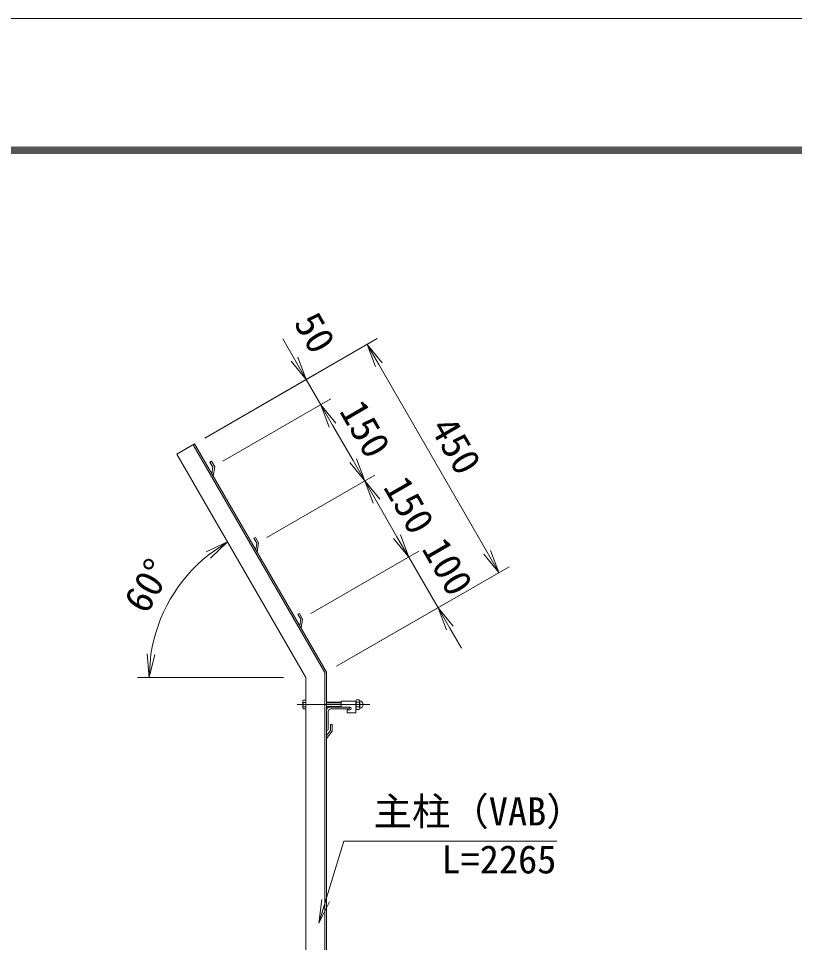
# Model space of a CAD drawing. Units: millimetres, scale not verified. Extents: x -4200 to 4200, y -2970 to 2970.
# Drawn here: x -298 to 1027, y 1392 to 2970 of the extents above; entities that cross this region are included whole.
import ezdxf
from ezdxf.enums import TextEntityAlignment as Align

# ---------------------------------------------------------------- set-up
doc = ezdxf.new("R2010")
doc.units = ezdxf.units.MM
doc.header["$LTSCALE"] = 20
doc.linetypes.add('USER1', pattern=[50.8, 31.75, -6.35, 6.35, -6.35])
for name, color, linetype, lineweight in [('0-0_D-STR1', 1, 'Continuous', 18), ('0-1_D-BMK', 2, 'USER1', 13), ('0-2_D-STR-DIM', 7, 'Continuous', 9), ('0-3_D-STR3', 3, 'Continuous', 13), ('0-7_D-STR-TXT', 7, 'Continuous', 9), ('0-8_0', 7, 'Continuous', 9), ('0-B_D-TTL', 7, 'Continuous', 9)]:
    doc.layers.add(name, color=color, linetype=linetype, lineweight=lineweight)
doc.styles.add('ＭＳ ゴシック', font='')
doc.styles.get('ＭＳ ゴシック').set_extended_font_data('MS Gothic')

# ---------------------------------------------------------------- blocks, each defined once
blk = doc.blocks.new('_Open')
at = {"layer": '0-8_0'}
blk.add_line((-20, 3.33), (0, 0), dxfattribs=at)
blk.add_lwpolyline([(-20, -3.33), (0, 0), (-20, 0)], dxfattribs=at)

msp = doc.modelspace()

# ---------------------------------------------------------------- linework, layer by layer
at = {"layer": '0-0_D-STR1'}
for p, q in [((-27.49, 2226.13), (2.82, 2243.63)), ((0.22, 2242.13), (224.82, 1853.11)), ((2.82, 2243.63), (227.82, 1853.92)), ((192.82, 1844.54), (-27.49, 2226.13)), ((28.94, 2212.38), (31.54, 2213.88)), ((28.94, 2212.38), (33.88, 2203.83)), ((31.54, 2213.88), (37.04, 2204.36)), ((37.04, 2204.36), (34.63, 2188.53)), ((103.94, 2082.48), (106.54, 2083.98)), ((106.54, 2083.98), (112.04, 2074.45)), ((112.04, 2074.45), (109.63, 2058.63)), ((107.35, 2062.59), (109.63, 2058.63)), ((178.94, 1952.57), (181.54, 1954.07)), ((178.94, 1952.57), (183.88, 1944.02)), ((181.54, 1954.07), (187.04, 1944.55)), ((183.88, 1944.02), (182.35, 1932.68)), ((187.04, 1944.55), (184.63, 1928.72)), ((182.35, 1932.68), (184.63, 1928.72)), ((224.82, 38.92), (224.82, 1853.11)), ((227.82, 38.92), (227.82, 1853.92)), ((192.82, 38.92), (192.82, 1844.54)), ((227.82, 1788.92), (227.82, 1753.92)), ((230.82, 1786.42), (230.82, 1755.92)), ((267.82, 1793.92), (232.82, 1793.92)), ((265.82, 1790.92), (235.32, 1790.92)), ((267.82, 1792.92), (267.82, 1793.92)), ((234.82, 1754.42), (227.82, 1745.37)), ((228.82, 1753.92), (227.82, 1753.92)), ((237.82, 1753.3), (227.82, 1740.8)), ((234.82, 1764.3), (237.82, 1764.3)), ((234.82, 1764.3), (234.82, 1754.42)), ((237.82, 1764.3), (237.82, 1753.3)), ((227.82, 1745.37), (227.82, 1740.8))]:
    msp.add_line(p, q, dxfattribs=at)
for points in [[(33.88, 2203.83), (32.35, 2192.49), (34.63, 2188.53)], [(103.94, 2082.48), (108.88, 2073.92), (107.35, 2062.59)]]:
    msp.add_lwpolyline(points, dxfattribs=at)
for centre, radius, start, end in [((232.82, 1788.92), 5, 90, 180), ((235.32, 1786.42), 4.5, 90, 180), ((265.82, 1792.92), 2, 270, 0), ((228.82, 1755.92), 2, 270, 0)]:
    msp.add_arc(centre, radius, start, end, dxfattribs=at)
at = {"layer": '0-1_D-BMK'}
msp.add_line((302.05, 1798.42), (177.82, 1798.42), dxfattribs=at)
at = {"layer": '0-2_D-STR-DIM'}
for p, q in [((20.14, 2253.63), (314.48, 2423.56)), ((173.23, 2388.2), (153.23, 2422.85)), ((317.16, 2378.92), (502.16, 2058.49)), ((20.14, 2253.63), (210.55, 2363.56)), ((193.23, 2353.56), (218.23, 2310.26)), ((51.2, 2213.83), (235.55, 2320.26)), ((51.2, 2213.83), (235.55, 2320.26)), ((238.23, 2275.62), (273.23, 2215)), ((238.23, 2275.62), (258.23, 2240.98)), ((126.2, 2083.92), (310.55, 2190.36)), ((126.2, 2083.92), (310.55, 2190.36)), ((313.23, 2145.72), (348.23, 2085.1)), ((348.23, 2085.1), (328.23, 2119.74)), ((129.7, 1953.87), (49.05, 2093.56)), ((201.2, 1954.02), (385.55, 2060.45)), ((201.2, 1954.02), (385.55, 2060.45)), ((368.23, 2050.45), (418.23, 1963.85)), ((245.14, 1863.92), (539.48, 2033.85)), ((245.14, 1863.92), (435.55, 1973.85)), ((438.23, 1929.21), (458.23, 1894.57)), ((154.7, 1844.54), (-94.73, 1844.54))]:
    msp.add_line(p, q, dxfattribs=at)
msp.add_arc((192.82, 1844.54), 267.55, 128.57404, 171.42596, dxfattribs=at)
at = {"layer": '0-3_D-STR3'}
for p, q in [((187.52, 1804.72), (188.22, 1805.92)), ((187.52, 1804.72), (187.52, 1792.12)), ((192.82, 1805.92), (188.22, 1805.92)), ((192.82, 1802.17), (188.22, 1802.17)), ((192.82, 1805.92), (192.82, 1790.91)), ((227.82, 1802.42), (253.07, 1802.42)), ((227.82, 1801.67), (253.07, 1801.67)), ((253.07, 1804.42), (253.07, 1793.92)), ((278.07, 1804.42), (253.07, 1804.42)), ((278.07, 1804.65), (278.07, 1792.31)), ((278.07, 1804.65), (278.07, 1792.31)), ((278.07, 1804.42), (278.07, 1784.42)), ((279.07, 1806.52), (283.57, 1806.52)), ((283.57, 1802.47), (279.07, 1802.47)), ((284.57, 1804.65), (284.57, 1792.31)), ((284.57, 1804.65), (284.57, 1792.31)), ((187.52, 1792.12), (188.22, 1790.91)), ((192.82, 1794.66), (188.22, 1794.66)), ((192.82, 1790.91), (188.22, 1790.91)), ((227.82, 1795.17), (253.07, 1795.17)), ((227.82, 1794.42), (253.07, 1794.42)), ((267.82, 1793.92), (253.07, 1793.92)), ((263.07, 1789.42), (263.07, 1784.42)), ((267.82, 1789.42), (263.07, 1789.42)), ((278.07, 1784.42), (263.07, 1784.42)), ((283.57, 1794.37), (279.07, 1794.37)), ((279.07, 1790.32), (283.57, 1790.32))]:
    msp.add_line(p, q, dxfattribs=at)
for centre, radius, start, end in [((190.96, 1804.05), 3.32, 145.61585, 214.38415), ((200.06, 1798.42), 12.42, 162.4121, 197.5879), ((280.61, 1804.49), 2.54, 127.21089, 232.78911), ((286.77, 1798.42), 8.7, 152.26063, 207.73937), ((282.03, 1804.49), 2.54, 307.21089, 52.78911), ((275.87, 1798.42), 8.7, 332.26063, 27.73937), ((284.94, 1805.36), 0.5, 189.83916, 262.83194), ((284.07, 1798.42), 6.5, 277.16806, 82.83194), ((190.96, 1792.79), 3.32, 145.61585, 214.38415), ((267.82, 1791.67), 2.25, 270, 90), ((280.62, 1792.34), 2.55, 127.42505, 232.57495), ((282.02, 1792.34), 2.55, 307.42505, 52.57495), ((284.94, 1791.47), 0.5, 97.16806, 163.42019)]:
    msp.add_arc(centre, radius, start, end, dxfattribs=at)
at = {"layer": '0-7_D-STR-TXT'}
msp.add_lwpolyline([(621.1, 1565.03), (257.24, 1565.03), (215.54, 1427.37)], dxfattribs=at)
at = {"layer": '0-B_D-TTL', "color": 2, "lineweight": 18}
msp.add_lwpolyline([(-4200, 2970), (4200, 2970), (4200, -2970), (-4200, -2970)], close=True, dxfattribs=at)
at = {"layer": '0-B_D-TTL'}
for points in [[(-3930, 2750), (3930, 2750), (3930, -2750), (-3930, -2750)], [(-3927.5, 2747.5), (3927.5, 2747.5), (3927.5, -2747.5), (-3927.5, -2747.5)], [(-3925, 2745), (3925, 2745), (3925, -2745), (-3925, -2745)], [(-3922.5, 2742.5), (3922.5, 2742.5), (3922.5, -2742.5), (-3922.5, -2742.5)], [(-3920, 2740), (3920, 2740), (3920, -2740), (-3920, -2740)]]:
    msp.add_lwpolyline(points, close=True, dxfattribs=at)

# ---------------------------------------------------------------- block references
at = {"layer": '0-2_D-STR-DIM', "xscale": 2, "yscale": 2}
for p, rotation in [((297.16, 2413.56), 120), ((193.23, 2353.56), 300), ((218.23, 2310.26), 120), ((218.23, 2310.26), 120), ((293.23, 2180.36), 300), ((293.23, 2180.36), 120), ((368.23, 2050.45), 300), ((368.23, 2050.45), 300), ((59.05, 2076.24), 34.28702), ((522.16, 2023.85), 300), ((418.23, 1963.85), 120), ((-74.73, 1844.54), 265.71298)]:
    msp.add_blockref('_Open', p, dxfattribs=dict(at, rotation=rotation))
at = {"layer": '0-7_D-STR-TXT', "xscale": 2, "yscale": 2, "rotation": 253.14944}
msp.add_blockref('_Open', (214.96, 1425.46), dxfattribs=at)

# ---------------------------------------------------------------- texts
at = {"layer": '0-2_D-STR-DIM', "style": 'ＭＳ ゴシック'}
for s, rotation, p in [('50', 300, (158.6, 2442.87)), ('150', 300, (236.25, 2292.55)), ('450', 300, (391.25, 2264.08)), ('150', 300, (311.25, 2162.64)), ('100', 300, (376.98, 2057.37)), ('60°', 60, (-66.75, 1943.54))]:
    msp.add_text(s, height=48.09, rotation=rotation, dxfattribs=at).set_placement(p, align=Align.BOTTOM_LEFT)
at = {"layer": '0-7_D-STR-TXT', "style": 'ＭＳ ゴシック'}
for s, p in [('主柱（VAB）', (308.16, 1577.62)), ('L=2265', (424.03, 1495.7))]:
    msp.add_text(s, height=48.09, dxfattribs=at).set_placement(p, align=Align.BOTTOM_LEFT)

doc.saveas('drawing.dxf')
